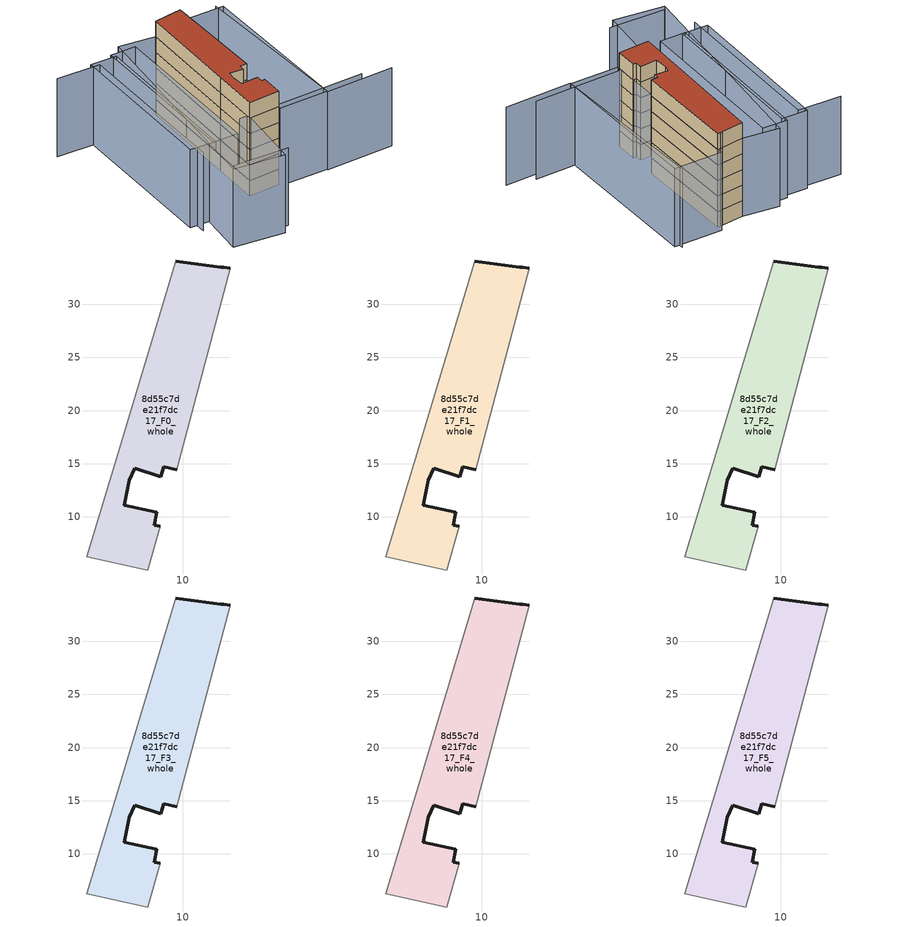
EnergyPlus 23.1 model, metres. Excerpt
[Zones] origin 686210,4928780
8d55c7de21f7dc17_F0_whole
 floor ground (EU_floor_Construction): 14.48,33.36 9.44,14.42 8.2,14.7 7.93,13.8 5.51,14.57 4.98,13.47 4.49,11.08 7.56,10.45 7.31,9.24 7.9,9.11 6.69,5.02 0.96,6.25 3.59,14.94 9.34,34.07 13.55,33.5 13.85,33.46 z0
 wall outside (EU_wall_Construction): 7.9,9.11 7.31,9.24 7.56,10.45 4.49,11.08 4.98,13.47 5.51,14.57 7.93,13.8 8.2,14.7 9.44,14.42 / 14.48,33.36 13.85,33.46 13.55,33.5 9.34,34.07 z0:3
 wall adiabatic (EU_wall_Construction): 9.34,34.07 3.59,14.94 0.96,6.25 6.69,5.02 7.9,9.11 / 9.44,14.42 14.48,33.36 z0:3
8d55c7de21f7dc17_F1_whole
 floor to 8d55c7de21f7dc17_F0_whole (EU_floor_Construction): 14.48,33.36 9.44,14.42 8.2,14.7 7.93,13.8 5.51,14.57 4.98,13.47 4.49,11.08 7.56,10.45 7.31,9.24 7.9,9.11 6.69,5.02 0.96,6.25 3.59,14.94 9.34,34.07 13.55,33.5 13.85,33.46 z3
 wall outside (EU_wall_Construction): 7.9,9.11 7.31,9.24 7.56,10.45 4.49,11.08 4.98,13.47 5.51,14.57 7.93,13.8 8.2,14.7 9.44,14.42 / 14.48,33.36 13.85,33.46 13.55,33.5 9.34,34.07 z3:6
 wall adiabatic (EU_wall_Construction): 9.34,34.07 3.59,14.94 0.96,6.25 6.69,5.02 7.9,9.11 / 9.44,14.42 14.48,33.36 z3:6
8d55c7de21f7dc17_F2_whole
 floor to 8d55c7de21f7dc17_F1_whole (EU_floor_Construction): 14.48,33.36 9.44,14.42 8.2,14.7 7.93,13.8 5.51,14.57 4.98,13.47 4.49,11.08 7.56,10.45 7.31,9.24 7.9,9.11 6.69,5.02 0.96,6.25 3.59,14.94 9.34,34.07 13.55,33.5 13.85,33.46 z6
 wall outside (EU_wall_Construction): 7.9,9.11 7.31,9.24 7.56,10.45 4.49,11.08 4.98,13.47 5.51,14.57 7.93,13.8 8.2,14.7 9.44,14.42 / 14.48,33.36 13.85,33.46 13.55,33.5 9.34,34.07 z6:9
 wall adiabatic (EU_wall_Construction): 9.34,34.07 3.59,14.94 0.96,6.25 6.69,5.02 7.9,9.11 / 9.44,14.42 14.48,33.36 z6:9
8d55c7de21f7dc17_F3_whole
 floor to 8d55c7de21f7dc17_F2_whole (EU_floor_Construction): 14.48,33.36 9.44,14.42 8.2,14.7 7.93,13.8 5.51,14.57 4.98,13.47 4.49,11.08 7.56,10.45 7.31,9.24 7.9,9.11 6.69,5.02 0.96,6.25 3.59,14.94 9.34,34.07 13.55,33.5 13.85,33.46 z9
 wall outside (EU_wall_Construction): 7.9,9.11 7.31,9.24 7.56,10.45 4.49,11.08 4.98,13.47 5.51,14.57 7.93,13.8 8.2,14.7 9.44,14.42 / 14.48,33.36 13.85,33.46 13.55,33.5 9.34,34.07 z9:12
 wall adiabatic (EU_wall_Construction): 9.34,34.07 3.59,14.94 0.96,6.25 6.69,5.02 7.9,9.11 / 9.44,14.42 14.48,33.36 z9:12
8d55c7de21f7dc17_F4_whole
 floor to 8d55c7de21f7dc17_F3_whole (EU_floor_Construction): 14.48,33.36 9.44,14.42 8.2,14.7 7.93,13.8 5.51,14.57 4.98,13.47 4.49,11.08 7.56,10.45 7.31,9.24 7.9,9.11 6.69,5.02 0.96,6.25 3.59,14.94 9.34,34.07 13.55,33.5 13.85,33.46 z12
 wall outside (EU_wall_Construction): 7.9,9.11 7.31,9.24 7.56,10.45 4.49,11.08 4.98,13.47 5.51,14.57 7.93,13.8 8.2,14.7 9.44,14.42 / 14.48,33.36 13.85,33.46 13.55,33.5 9.34,34.07 z12:15
 wall adiabatic (EU_wall_Construction): 9.34,34.07 3.59,14.94 0.96,6.25 6.69,5.02 7.9,9.11 / 9.44,14.42 14.48,33.36 z12:15
8d55c7de21f7dc17_F5_whole
 floor to 8d55c7de21f7dc17_F4_whole (EU_floor_Construction): 14.48,33.36 9.44,14.42 8.2,14.7 7.93,13.8 5.51,14.57 4.98,13.47 4.49,11.08 7.56,10.45 7.31,9.24 7.9,9.11 6.69,5.02 0.96,6.25 3.59,14.94 9.34,34.07 13.55,33.5 13.85,33.46 z15
 wall outside (EU_wall_Construction): 7.9,9.11 7.31,9.24 7.56,10.45 4.49,11.08 4.98,13.47 5.51,14.57 7.93,13.8 8.2,14.7 9.44,14.42 / 14.48,33.36 13.85,33.46 13.55,33.5 9.34,34.07 z15:18
 wall adiabatic (EU_wall_Construction): 9.34,34.07 3.59,14.94 0.96,6.25 6.69,5.02 7.9,9.11 / 9.44,14.42 14.48,33.36 z15:18
 roof outside (EU_roof_Construction): 7.9,9.11 7.31,9.24 7.56,10.45 4.49,11.08 4.98,13.47 5.51,14.57 7.93,13.8 8.2,14.7 9.44,14.42 14.48,33.36 13.85,33.46 13.55,33.5 9.34,34.07 3.59,14.94 0.96,6.25 6.69,5.02 z18
shading: -11.41,-1.3 -1.46,-4.31 / -0.16,7.36 23.09,1.58 / 27.71,-0.82 15.4,2.12 / 15.4,2.12 22.77,32.94 / -10.8,37.54 -3.04,35.29 / -3.04,35.29 -11.83,4.96 / 11.77,33.11 -3.49,-5.42 / -3.49,-5.42 -12.27,-1.95 / -12.27,-1.95 3,36.58 / 3,36.58 11.77,33.11 / 23.53,31.98 15.44,2.23 / 15.44,2.23 6.59,4.64 / 6.59,4.64 14.68,34.39 / 14.68,34.39 23.53,31.98 / 4.86,34.52 -3.82,4.58 / -3.82,4.58 -8.32,5.89 / -8.32,5.89 0.36,35.82 / 0.36,35.82 4.86,34.52 / 0.64,34.95 -7.94,5.74 / -7.94,5.74 -12.58,7.1 / -12.58,7.1 -4,36.31 / -4,36.31 0.64,34.95 z0:15
[Building]
EU S2 Campaign: North Axis=0; Terrain=City; Solar Distribution=FullExterior
[Site:Location]
Bologna: Latitude=44.5; Longitude=11.25; Time Zone=1; Elevation=37
[SizingPeriod:WeatherFileDays]
AnnualSizingPeriod: Begin Month=1; Begin Day of Month=1; End Month=12; End Day of Month=31; Day of Week for Start Day=Monday; Use Weather File Daylight Saving Period=No; Use Weather File Rain and Snow Indicators=No
[MATERIAL]
EU_InternalMass_Material: Roughness=MediumRough; Thickness=0.1; Conductivity=1; Density=1800; Specific Heat=900; Thermal Absorptance=0.9; Solar Absorptance=0.7; Visible Absorptance=0.7
[MATERIAL:NOMASS] Roughness=MediumRough; Thermal Absorptance=0.9; Solar Absorptance=0.7; Visible Absorptance=0.7
Name | Thermal Resistance
EU_wall_NoMass | 0.905828
EU_roof_NoMass | 0.37593
EU_floor_NoMass | 0.67114
[CONSTRUCTION]
EU_wall_Construction: EU_wall_NoMass
EU_roof_Construction: EU_roof_NoMass
EU_floor_Construction: EU_floor_NoMass
EU_InternalMass_Construction: EU_InternalMass_Material
[ZONE] Type=1; Multiplier=1; Ceiling Height=autocalculate; Volume=441.558; Floor Area=autocalculate; Part of Total Floor Area=Yes
8d55c7de21f7dc17_F0_whole; 8d55c7de21f7dc17_F1_whole; 8d55c7de21f7dc17_F2_whole; 8d55c7de21f7dc17_F3_whole; 8d55c7de21f7dc17_F4_whole; 8d55c7de21f7dc17_F5_whole
[INTERNALMASS] Construction=EU_InternalMass_Construction; Surface Area=147.186
Name | Zone or ZoneList
8d55c7de21f7dc17_F0_whole_EU_InternalMass | 8d55c7de21f7dc17_F0_whole
8d55c7de21f7dc17_F1_whole_EU_InternalMass | 8d55c7de21f7dc17_F1_whole
8d55c7de21f7dc17_F2_whole_EU_InternalMass | 8d55c7de21f7dc17_F2_whole
8d55c7de21f7dc17_F3_whole_EU_InternalMass | 8d55c7de21f7dc17_F3_whole
8d55c7de21f7dc17_F4_whole_EU_InternalMass | 8d55c7de21f7dc17_F4_whole
8d55c7de21f7dc17_F5_whole_EU_InternalMass | 8d55c7de21f7dc17_F5_whole
[OTHEREQUIPMENT] Fuel Type=Electricity; Design Level Calculation Method=Watts/Area; Power per Zone Floor Area=1; Fraction Latent=0; Fraction Radiant=0; Fraction Lost=0; Carbon Dioxide Generation Rate=0; EndUse Subcategory=EU_Step8_InternalGains
Name | Zone or ZoneList or Space or SpaceList | Schedule
EU_Step8_InternalGain_8d55c7de21f7dc17_F0_whole_f000 | 8d55c7de21f7dc17_F0_whole | EU_Step8_GainSchedule_8d55c7de21f7dc17_F0_whole_f000
EU_Step8_InternalGain_8d55c7de21f7dc17_F1_whole_f000 | 8d55c7de21f7dc17_F1_whole | EU_Step8_GainSchedule_8d55c7de21f7dc17_F1_whole_f000
EU_Step8_InternalGain_8d55c7de21f7dc17_F2_whole_f000 | 8d55c7de21f7dc17_F2_whole | EU_Step8_GainSchedule_8d55c7de21f7dc17_F2_whole_f000
EU_Step8_InternalGain_8d55c7de21f7dc17_F3_whole_f000 | 8d55c7de21f7dc17_F3_whole | EU_Step8_GainSchedule_8d55c7de21f7dc17_F3_whole_f000
EU_Step8_InternalGain_8d55c7de21f7dc17_F4_whole_f000 | 8d55c7de21f7dc17_F4_whole | EU_Step8_GainSchedule_8d55c7de21f7dc17_F4_whole_f000
EU_Step8_InternalGain_8d55c7de21f7dc17_F5_whole_f000 | 8d55c7de21f7dc17_F5_whole | EU_Step8_GainSchedule_8d55c7de21f7dc17_F5_whole_f000
[ZONEVENTILATION:DESIGNFLOWRATE] Schedule=EU_AlwaysOn; Design Flow Rate Calculation Method=AirChanges/Hour; Air Changes per Hour=0.73129; Ventilation Type=Natural; Fan Pressure Rise=0; Fan Total Efficiency=1; Constant Term Coefficient=1; Temperature Term Coefficient=0; Velocity Term Coefficient=0; Velocity Squared Term Coefficient=0; Minimum Indoor Temperature=-100; Maximum Indoor Temperature=100; Delta Temperature=-100; Minimum Outdoor Temperature=-100; Maximum Outdoor Temperature=100; Maximum Wind Speed=40
Name | Zone or ZoneList or Space or SpaceList
EU_ConstantAir_8d55c7de21f7dc17_F0_whole | 8d55c7de21f7dc17_F0_whole
EU_ConstantAir_8d55c7de21f7dc17_F1_whole | 8d55c7de21f7dc17_F1_whole
EU_ConstantAir_8d55c7de21f7dc17_F2_whole | 8d55c7de21f7dc17_F2_whole
EU_ConstantAir_8d55c7de21f7dc17_F3_whole | 8d55c7de21f7dc17_F3_whole
EU_ConstantAir_8d55c7de21f7dc17_F4_whole | 8d55c7de21f7dc17_F4_whole
EU_ConstantAir_8d55c7de21f7dc17_F5_whole | 8d55c7de21f7dc17_F5_whole
[HVACTEMPLATE:THERMOSTAT] Constant Heating Setpoint=20; Constant Cooling Setpoint=50
EU_HeatOnly_8d55c7de21f7dc17_F0_whole; EU_HeatOnly_8d55c7de21f7dc17_F1_whole; EU_HeatOnly_8d55c7de21f7dc17_F2_whole; EU_HeatOnly_8d55c7de21f7dc17_F3_whole; EU_HeatOnly_8d55c7de21f7dc17_F4_whole; EU_HeatOnly_8d55c7de21f7dc17_F5_whole
[HVACTEMPLATE:ZONE:IDEALLOADSAIRSYSTEM] System Availability Schedule=EU_AlwaysOn; Maximum Heating Supply Air Temperature=50; Minimum Cooling Supply Air Temperature=13; Maximum Heating Supply Air Humidity Ratio=0.0156; Minimum Cooling Supply Air Humidity Ratio=0.0077; Heating Limit=NoLimit; Cooling Limit=NoLimit; Heating Availability Schedule=EU_AlwaysOn; Cooling Availability Schedule=EU_CoolingOff; Dehumidification Control Type=ConstantSensibleHeatRatio; Cooling Sensible Heat Ratio=0.7; Dehumidification Setpoint=60; Humidification Control Type=None; Humidification Setpoint=30; Outdoor Air Method=None; Outdoor Air Flow Rate per Person=0.00944; Outdoor Air Flow Rate per Zone Floor Area=0; Outdoor Air Flow Rate per Zone=0; Demand Controlled Ventilation Type=None; Outdoor Air Economizer Type=NoEconomizer; Heat Recovery Type=None; Sensible Heat Recovery Effectiveness=0.7; Latent Heat Recovery Effectiveness=0.65
Name | Template Thermostat
8d55c7de21f7dc17_F0_whole | EU_HeatOnly_8d55c7de21f7dc17_F0_whole
8d55c7de21f7dc17_F1_whole | EU_HeatOnly_8d55c7de21f7dc17_F1_whole
8d55c7de21f7dc17_F2_whole | EU_HeatOnly_8d55c7de21f7dc17_F2_whole
8d55c7de21f7dc17_F3_whole | EU_HeatOnly_8d55c7de21f7dc17_F3_whole
8d55c7de21f7dc17_F4_whole | EU_HeatOnly_8d55c7de21f7dc17_F4_whole
8d55c7de21f7dc17_F5_whole | EU_HeatOnly_8d55c7de21f7dc17_F5_whole
[SIZING:ZONE] Zone Cooling Design Supply Air Temperature Input Method=SupplyAirTemperature; Zone Cooling Design Supply Air Temperature=13; Zone Heating Design Supply Air Temperature Input Method=SupplyAirTemperature; Zone Heating Design Supply Air Temperature=50; Zone Cooling Design Supply Air Humidity Ratio=0.008; Zone Heating Design Supply Air Humidity Ratio=0.008; Cooling Design Air Flow Method=DesignDay; Cooling Design Air Flow Rate=0; Cooling Minimum Air Flow per Zone Floor Area=0.000762; Cooling Minimum Air Flow=0; Cooling Minimum Air Flow Fraction=0.2; Heating Design Air Flow Method=DesignDay; Heating Design Air Flow Rate=0; Heating Maximum Air Flow per Zone Floor Area=0.002032; Heating Maximum Air Flow=0.141576; Heating Maximum Air Flow Fraction=0.3; Account for Dedicated Outdoor Air System=No; Dedicated Outdoor Air System Control Strategy=NeutralSupplyAir; Dedicated Outdoor Air Low Setpoint Temperature for Design=autosize; Dedicated Outdoor Air High Setpoint Temperature for Design=autosize; Zone Load Sizing Method=Sensible Load Only No Latent Load; Zone Latent Cooling Design Supply Air Humidity Ratio Input Method=HumidityRatioDifference; Zone Cooling Design Supply Air Humidity Ratio Difference=0.005; Zone Latent Heating Design Supply Air Humidity Ratio Input Method=HumidityRatioDifference; Zone Humidification Design Supply Air Humidity Ratio Difference=0.005
8d55c7de21f7dc17_F0_whole; 8d55c7de21f7dc17_F1_whole; 8d55c7de21f7dc17_F2_whole; 8d55c7de21f7dc17_F3_whole; 8d55c7de21f7dc17_F4_whole; 8d55c7de21f7dc17_F5_whole
[SCHEDULE:CONSTANT]
Name | Hourly Value
EU_AlwaysOn | 1
EU_CoolingOff | 0
[SCHEDULE:FILE] Column Number=1; Rows to Skip at Top=0; Number of Hours of Data=8760; Column Separator=Comma; Interpolate to Timestep=No; Minutes per Item=60; Adjust Schedule for Daylight Savings=Yes
Name | File
EU_Step8_GainSchedule_8d55c7de21f7dc17_F0_whole_f000 | ../../schedules/8d55c7de21f7dc17/8d55c7de21f7dc17_F0_whole_f000_gain.csv
EU_Step8_GainSchedule_8d55c7de21f7dc17_F1_whole_f000 | ../../schedules/8d55c7de21f7dc17/8d55c7de21f7dc17_F1_whole_f000_gain.csv
EU_Step8_GainSchedule_8d55c7de21f7dc17_F2_whole_f000 | ../../schedules/8d55c7de21f7dc17/8d55c7de21f7dc17_F2_whole_f000_gain.csv
EU_Step8_GainSchedule_8d55c7de21f7dc17_F3_whole_f000 | ../../schedules/8d55c7de21f7dc17/8d55c7de21f7dc17_F3_whole_f000_gain.csv
EU_Step8_GainSchedule_8d55c7de21f7dc17_F4_whole_f000 | ../../schedules/8d55c7de21f7dc17/8d55c7de21f7dc17_F4_whole_f000_gain.csv
EU_Step8_GainSchedule_8d55c7de21f7dc17_F5_whole_f000 | ../../schedules/8d55c7de21f7dc17/8d55c7de21f7dc17_F5_whole_f000_gain.csv
